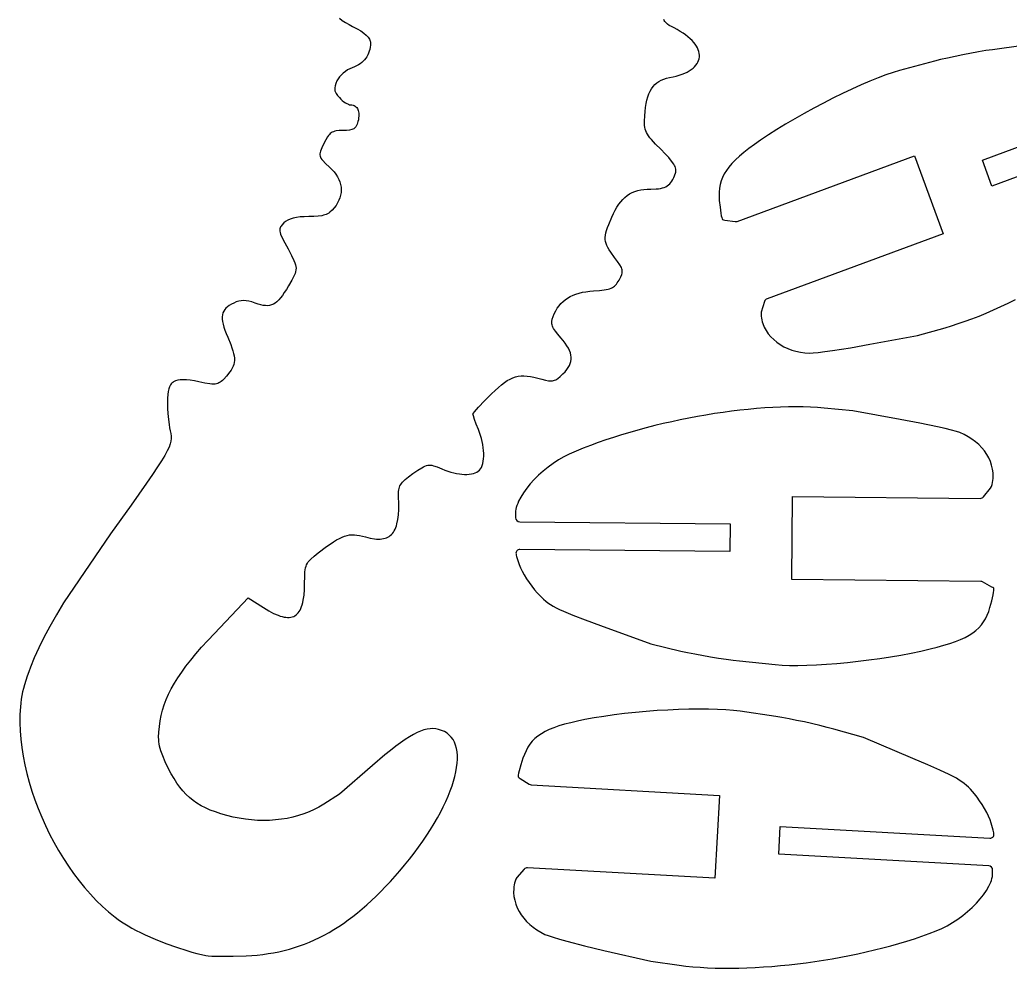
# Model space of a CAD drawing. Header units: millimetres. Extents: x 379 to 541, y 178 to 382.
# Drawn here: x 379.2 to 450.8, y 180.7 to 249.3 of the extents above; entities that cross this region are included whole.
import ezdxf

# ---------------------------------------------------------------- set-up
doc = ezdxf.new("R2010")
doc.units = ezdxf.units.MM

msp = doc.modelspace()

# ---------------------------------------------------------------- linework, layer by layer
at = {"flags": 128}
for points in [[(402.318578, 249.36875), (402.530632, 249.21729), (402.765531, 249.065), (403.017282, 248.916392), (403.279892, 248.775977), (403.5969, 248.607749), (403.865805, 248.448214), (404.088406, 248.295708), (404.266501, 248.148561), (404.401888, 248.005108), (404.454129, 247.934245), (404.496367, 247.86368), (404.528828, 247.793204), (404.551735, 247.72261), (404.565315, 247.651689), (404.569792, 247.580232), (404.56444, 247.420539), (404.548442, 247.266706), (404.521879, 247.118847), (404.484836, 246.977076), (404.437396, 246.841506), (404.379641, 246.712249), (404.311657, 246.589419), (404.233525, 246.473129), (404.145329, 246.363493), (404.047153, 246.260623), (403.939079, 246.164633), (403.821192, 246.075636), (403.693574, 245.993745), (403.55631, 245.919073), (403.409481, 245.851735), (403.253172, 245.791841), (403.086474, 245.722152), (402.918835, 245.630529), (402.754793, 245.520882), (402.598882, 245.397117), (402.455639, 245.263143), (402.329599, 245.122867), (402.225299, 244.980199), (402.147274, 244.839045), (402.064693, 244.64393), (402.00984, 244.475717), (401.983729, 244.327316), (401.98177, 244.258331), (401.987377, 244.19164), (402.000677, 244.126358), (402.021798, 244.0616), (402.088009, 243.930107), (402.187024, 243.790072), (402.319861, 243.634408), (402.423199, 243.527894), (402.53303, 243.428525), (402.645989, 243.338477), (402.758712, 243.259925), (402.867837, 243.195043), (402.969998, 243.146006), (403.061832, 243.114989), (403.139976, 243.104167), (403.230564, 243.098671), (403.314076, 243.082392), (403.390374, 243.055645), (403.459321, 243.018746), (403.520781, 242.972007), (403.574618, 242.915745), (403.620694, 242.850272), (403.658873, 242.775905), (403.689019, 242.692958), (403.710994, 242.601745), (403.724662, 242.502581), (403.729887, 242.39578), (403.726532, 242.281658), (403.714459, 242.160528), (403.693534, 242.032705), (403.663618, 241.898504), (403.609795, 241.718173), (403.544386, 241.573338), (403.505481, 241.513129), (403.461454, 241.46047), (403.41156, 241.41492), (403.355059, 241.376038), (403.291208, 241.343383), (403.219265, 241.316513), (403.048131, 241.278366), (402.835721, 241.258066), (402.576095, 241.252083), (402.303804, 241.245008), (402.079259, 241.219501), (401.981942, 241.197829), (401.893023, 241.169139), (401.811323, 241.132631), (401.73566, 241.0875), (401.664857, 241.032943), (401.597732, 240.968159), (401.533108, 240.892344), (401.469803, 240.804695), (401.342436, 240.590684), (401.206193, 240.319704), (401.061085, 240.010437), (400.962362, 239.768602), (400.931863, 239.666727), (400.914724, 239.574219), (400.911531, 239.488579), (400.922872, 239.40731), (400.949335, 239.327914), (400.991507, 239.247895), (401.049977, 239.164754), (401.125331, 239.075995), (401.329045, 238.871633), (401.607349, 238.614827), (401.782984, 238.443023), (401.938285, 238.267303), (402.073197, 238.088136), (402.187667, 237.905992), (402.281639, 237.72134), (402.35506, 237.53465), (402.407877, 237.346392), (402.440035, 237.157035), (402.45148, 236.96705), (402.442158, 236.776905), (402.412016, 236.587071), (402.360998, 236.398018), (402.289052, 236.210214), (402.196124, 236.02413), (402.082158, 235.840235), (401.947102, 235.658999), (401.794535, 235.486697), (401.638361, 235.347571), (401.555996, 235.289454), (401.469217, 235.238436), (401.376856, 235.194119), (401.277741, 235.156107), (401.170702, 235.123999), (401.054569, 235.097399), (400.790339, 235.059129), (400.475688, 235.038111), (400.101254, 235.031161), (399.773695, 235.023534), (399.477644, 235.00211), (399.212005, 234.966609), (398.975677, 234.916746), (398.767563, 234.85224), (398.586563, 234.772807), (398.431579, 234.678165), (398.301513, 234.568031), (398.159405, 234.417168), (398.105202, 234.347947), (398.06274, 234.279753), (398.032401, 234.210253), (398.014565, 234.137111), (398.009614, 234.057993), (398.017929, 233.970564), (398.03989, 233.872491), (398.075879, 233.761437), (398.191465, 233.491052), (398.367734, 233.140734), (398.607734, 232.691805), (398.859194, 232.22188), (399.039252, 231.853539), (399.102637, 231.697714), (399.148331, 231.555587), (399.176386, 231.423259), (399.186855, 231.296829), (399.179792, 231.1724), (399.155248, 231.046072), (399.113278, 230.913944), (399.053933, 230.772118), (398.883334, 230.443775), (398.643873, 230.029847), (398.487975, 229.769641), (398.341228, 229.538117), (398.201813, 229.334336), (398.067915, 229.157359), (397.937715, 229.006247), (397.809398, 228.880062), (397.681145, 228.777864), (397.55114, 228.698714), (397.417567, 228.641674), (397.278606, 228.605806), (397.132443, 228.590169), (396.977259, 228.593825), (396.811238, 228.615836), (396.632563, 228.655263), (396.439416, 228.711166), (396.229981, 228.782607), (395.994285, 228.861421), (395.781642, 228.917745), (395.586535, 228.95158), (395.403445, 228.962931), (395.226854, 228.9518), (395.051245, 228.918191), (394.871099, 228.862107), (394.680899, 228.783553), (394.51206, 228.700175), (394.362962, 228.612252), (394.233421, 228.518736), (394.123252, 228.41858), (394.032269, 228.310738), (393.960287, 228.194162), (393.907121, 228.067806), (393.872587, 227.930621), (393.856498, 227.781562), (393.858669, 227.61958), (393.878916, 227.443629), (393.917052, 227.252663), (393.972894, 227.045633), (394.046256, 226.821492), (394.136952, 226.579194), (394.244797, 226.317692), (394.465897, 225.778774), (394.552053, 225.544989), (394.621844, 225.331759), (394.675191, 225.136666), (394.712019, 224.957289), (394.732249, 224.79121), (394.735805, 224.636008), (394.722609, 224.489263), (394.692584, 224.348557), (394.645653, 224.211468), (394.581739, 224.075579), (394.500763, 223.938468), (394.40265, 223.797717), (394.154699, 223.495614), (393.956013, 223.276953), (393.86786, 223.188983), (393.78377, 223.114557), (393.701193, 223.053154), (393.61758, 223.004251), (393.530382, 222.967327), (393.43705, 222.941859), (393.335035, 222.927326), (393.221787, 222.923206), (393.094758, 222.928976), (392.951399, 222.944115), (392.605492, 223.000411), (392.163676, 223.087918), (391.835274, 223.150638), (391.538184, 223.197062), (391.27102, 223.226307), (391.032394, 223.23749), (390.820917, 223.229728), (390.635203, 223.20214), (390.473863, 223.153842), (390.335509, 223.083951), (390.274519, 223.040633), (390.218755, 222.991586), (390.168044, 222.936699), (390.122212, 222.875863), (390.044492, 222.7359), (389.984208, 222.570814), (389.939972, 222.379723), (389.910397, 222.161743), (389.894094, 221.915993), (389.889676, 221.64159), (389.906903, 221.116868), (389.95066, 220.545161), (390.014332, 219.995524), (390.051568, 219.750563), (390.091302, 219.537016), (390.128963, 219.346125), (390.154106, 219.16774), (390.160644, 218.991356), (390.142495, 218.806468), (390.093573, 218.60257), (390.007795, 218.369158), (389.879076, 218.095725), (389.701332, 217.771768), (389.468479, 217.386781), (389.174433, 216.930258), (388.813109, 216.391695), (388.378423, 215.760587), (387.264628, 214.178711), (385.784375, 212.100591), (382.386137, 207.121634), (381.858483, 206.23446), (381.384611, 205.397606), (380.962371, 204.606567), (380.589611, 203.856835), (380.264181, 203.143905), (379.983928, 202.46327), (379.860072, 202.133654), (379.746703, 201.810422), (379.643553, 201.493011), (379.550353, 201.180856), (379.483063, 200.928387), (379.42359, 200.670732), (379.371839, 200.408109), (379.327715, 200.14074), (379.291125, 199.868846), (379.261971, 199.592646), (379.225598, 199.028214), (379.217838, 198.449206), (379.23793, 197.857389), (379.285116, 197.254524), (379.358637, 196.642377), (379.457734, 196.022712), (379.581647, 195.397291), (379.729618, 194.767881), (379.900888, 194.136243), (380.094697, 193.504143), (380.310287, 192.873344), (380.546898, 192.245611), (380.803771, 191.622707), (381.080148, 191.006396), (381.375268, 190.398443), (381.688374, 189.800611), (382.018706, 189.214664), (382.365505, 188.642367), (382.728012, 188.085483), (383.105467, 187.545776), (383.497112, 187.025011), (383.902188, 186.524951), (384.319936, 186.04736), (384.749596, 185.594003), (385.190409, 185.166643), (385.641617, 184.767044), (386.10246, 184.39697), (386.336258, 184.223557), (386.57218, 184.058186), (386.810131, 183.901079), (387.050016, 183.752455), (387.323415, 183.595181), (387.621923, 183.435506), (387.942372, 183.274632), (388.281596, 183.113764), (389.003693, 182.796851), (389.762872, 182.494387), (390.533789, 182.215993), (391.291101, 181.97129), (391.656736, 181.864579), (392.009467, 181.769898), (392.346124, 181.688451), (392.663542, 181.621439), (392.842316, 181.597787), (393.09783, 181.579735), (393.791328, 181.560863), (394.648537, 181.565687), (395.573958, 181.595074)], [(395.573958, 181.595074), (395.983936, 181.618857), (396.388173, 181.652949), (396.786908, 181.697485), (397.180379, 181.752603), (397.568825, 181.818438), (397.952485, 181.895127), (398.331598, 181.982807), (398.706402, 182.081614), (399.077136, 182.191685), (399.444039, 182.313156), (399.807349, 182.446163), (400.167305, 182.590844), (400.524146, 182.747334), (400.878111, 182.915771), (401.229437, 183.09629), (401.578365, 183.289028), (401.925132, 183.494123), (402.269978, 183.711709), (402.613141, 183.941924), (402.954859, 184.184904), (403.295373, 184.440786), (403.634919, 184.709707), (403.973737, 184.991802), (404.312066, 185.287208), (404.650144, 185.596062), (404.98821, 185.9185), (405.326503, 186.254659), (405.665261, 186.604675), (406.004724, 186.968685), (406.345129, 187.346826), (406.686716, 187.739233), (407.029724, 188.146043), (407.385434, 188.583596), (407.724829, 189.019479), (408.047739, 189.453015), (408.353995, 189.883528), (408.643429, 190.310342), (408.915871, 190.732779), (409.171153, 191.150165), (409.409106, 191.561823), (409.62956, 191.967076), (409.832348, 192.365248), (410.017299, 192.755662), (410.184245, 193.137643), (410.333018, 193.510515), (410.463447, 193.8736), (410.575365, 194.226222), (410.668603, 194.567706), (410.742991, 194.897374), (410.79836, 195.214551), (410.834542, 195.518561), (410.851368, 195.808726), (410.848668, 196.084371), (410.826275, 196.344819), (410.784018, 196.589394), (410.72173, 196.81742), (410.639241, 197.02822), (410.536382, 197.221119), (410.412984, 197.395439), (410.268879, 197.550504), (410.103897, 197.685639), (409.91787, 197.800166), (409.710629, 197.89341), (409.482004, 197.964694), (409.285078, 198.003047), (409.083596, 198.019376), (408.875636, 198.012623), (408.659275, 197.981735), (408.43259, 197.925655), (408.193658, 197.843329), (407.940557, 197.733701), (407.671365, 197.595716), (407.384157, 197.428318), (407.077013, 197.230453), (406.748008, 197.001065), (406.39522, 196.739099), (406.016727, 196.443499), (405.610606, 196.11321), (404.707788, 195.344345), (402.336767, 193.277053), (401.184952, 192.546594), (400.846819, 192.346263), (400.493613, 192.164187), (400.126552, 192.000536), (399.746853, 191.855482), (399.355734, 191.729195), (398.954413, 191.621847), (398.544106, 191.533609), (398.126032, 191.464652), (397.701408, 191.415148), (397.271451, 191.385266), (396.83738, 191.37518), (396.400412, 191.385059), (395.961763, 191.415076), (395.522653, 191.4654), (395.084298, 191.536204), (394.647917, 191.627658), (394.188477, 191.742099), (393.760445, 191.863613), (393.361881, 191.99365), (392.990844, 192.133664), (392.645395, 192.285105), (392.323592, 192.449425), (392.023495, 192.628076), (391.743164, 192.82251), (391.480658, 193.034177), (391.234038, 193.264531), (391.001362, 193.515021), (390.78069, 193.787101), (390.570081, 194.082221), (390.367596, 194.401833), (390.171294, 194.74739), (389.979234, 195.120342), (389.738282, 195.622328), (389.551809, 196.046765), (389.4151, 196.41528), (389.363934, 196.585325), (389.32344, 196.7495), (389.293029, 196.910509), (389.272112, 197.071054), (389.2601, 197.233839), (389.256402, 197.401568), (389.271592, 197.762669), (389.312969, 198.175986), (389.370261, 198.575742), (389.447281, 198.96858), (389.545253, 199.356575), (389.665399, 199.741801), (389.808944, 200.126331), (389.977112, 200.51224), (390.171127, 200.901603), (390.392211, 201.296493), (390.64159, 201.698985), (390.920486, 202.111152), (391.230124, 202.535069), (391.571727, 202.97281), (391.946519, 203.426449), (392.355724, 203.898061), (392.800566, 204.389719), (393.282268, 204.903498), (395.722348, 207.465405), (396.833521, 206.763952), (397.213865, 206.53642), (397.56576, 206.352427), (397.889744, 206.212291), (398.041439, 206.15877), (398.186358, 206.116334), (398.32457, 206.085022), (398.456142, 206.064875), (398.581141, 206.055933), (398.699634, 206.058235), (398.81169, 206.071821), (398.917375, 206.096733), (399.016758, 206.133009), (399.109905, 206.180689), (399.196884, 206.239814), (399.277763, 206.310424), (399.352608, 206.392558), (399.421488, 206.486257), (399.48447, 206.59156), (399.541621, 206.708508), (399.59301, 206.837141), (399.638702, 206.977499), (399.678766, 207.129621), (399.71327, 207.293547), (399.765864, 207.656974), (399.797025, 208.0681), (399.807292, 208.527244), (399.811707, 208.981037), (399.831266, 209.341645), (399.849684, 209.493585), (399.875439, 209.630124), (399.909715, 209.753894), (399.953696, 209.867527), (400.008566, 209.973654), (400.075508, 210.074907), (400.155706, 210.173918), (400.250344, 210.273319), (400.487675, 210.483815), (400.796971, 210.727451), (401.39681, 211.177038), (401.657917, 211.362229), (401.897289, 211.522412), (402.118032, 211.658632), (402.323252, 211.771933), (402.516053, 211.863362), (402.699542, 211.933963), (402.876823, 211.984781), (403.051002, 212.016862), (403.225185, 212.031251), (403.402477, 212.028993), (403.585983, 212.011133), (403.77881, 211.978717), (403.984062, 211.932789), (404.204844, 211.874394), (404.544166, 211.790687), (404.854867, 211.738297), (404.999707, 211.724116), (405.137659, 211.718088), (405.268812, 211.720321), (405.393255, 211.730923), (405.511076, 211.750002), (405.622366, 211.777667), (405.727213, 211.814025), (405.825707, 211.859184), (405.917935, 211.913252), (406.003988, 211.976337), (406.083954, 212.048547), (406.157923, 212.129991), (406.225983, 212.220775), (406.288223, 212.321009), (406.344734, 212.4308), (406.395602, 212.550255), (406.440919, 212.679484), (406.480772, 212.818594), (406.544445, 213.126889), (406.587334, 213.476004), (406.610151, 213.866803), (406.613609, 214.30015), (406.598419, 214.77691), (406.593729, 215.047147), (406.59996, 215.166328), (406.613105, 215.276814), (406.634062, 215.380052), (406.663731, 215.477491), (406.703008, 215.570579), (406.752792, 215.660764), (406.813981, 215.749493), (406.887473, 215.838215), (406.974167, 215.928377), (407.074959, 216.021428), (407.322434, 216.221985), (407.637084, 216.451472), (407.991434, 216.698852), (408.272852, 216.880277), (408.39341, 216.947457), (408.504376, 216.99959), (408.608627, 217.037157), (408.709043, 217.060637), (408.808506, 217.070511), (408.909894, 217.06726), (409.016086, 217.051365), (409.129964, 217.023306), (409.392292, 216.932618), (409.719917, 216.799041), (409.942071, 216.711104), (410.161374, 216.63391), (410.376974, 216.56749), (410.588016, 216.511876), (410.793647, 216.467099), (410.993014, 216.43319), (411.185262, 216.410181), (411.36954, 216.398103), (411.544993, 216.396988), (411.710767, 216.406865), (411.86601, 216.427768), (412.009867, 216.459727), (412.141486, 216.502773), (412.260012, 216.556938), (412.364593, 216.622253), (412.454375, 216.69875), (412.530468, 216.791041), (412.59554, 216.90354), (412.649638, 217.034548), (412.692805, 217.182362), (412.72509, 217.345281), (412.746536, 217.521604), (412.757191, 217.709629), (412.757099, 217.907655), (412.746307, 218.113981), (412.724861, 218.326905), (412.692805, 218.544725), (412.650187, 218.765741), (412.597052, 218.988251), (412.533445, 219.210554), (412.459412, 219.430948), (412.375, 219.647732), (412.220901, 220.029539), (412.094707, 220.366951), (412.009441, 220.623394), (411.978125, 220.762298), (412.005632, 220.821897), (412.08447, 220.928751), (412.374022, 221.260205), (412.80256, 221.708632), (413.32586, 222.226004), (413.582704, 222.468936), (413.821852, 222.684235), (414.046257, 222.87275), (414.258869, 223.035329), (414.462638, 223.17282), (414.660517, 223.286073), (414.855455, 223.375934), (415.050405, 223.443254), (415.248316, 223.488879), (415.45214, 223.513659), (415.664828, 223.518441), (415.88933, 223.504075), (416.128599, 223.471408), (416.385584, 223.421289), (416.663237, 223.354567), (416.964508, 223.272089), (417.227128, 223.202778), (417.447349, 223.161535), (417.544941, 223.152296), (417.63599, 223.1511), (417.721849, 223.158292), (417.803869, 223.174214), (417.883403, 223.199207), (417.961803, 223.233614), (418.040421, 223.277778), (418.12061, 223.332042), (418.291109, 223.472237), (418.484116, 223.656938), (418.632177, 223.813451), (418.75942, 223.966684), (418.865791, 224.117527), (418.951235, 224.266874), (419.015698, 224.415615), (419.059125, 224.564643), (419.081462, 224.714849), (419.082653, 224.867127), (419.062645, 225.022367), (419.021383, 225.181462), (418.958811, 225.345303), (418.874877, 225.514784), (418.769524, 225.690794), (418.642699, 225.874228), (418.494347, 226.065975), (418.324413, 226.26693), (418.105149, 226.525099), (417.934556, 226.747895), (417.80967, 226.943455), (417.763442, 227.033564), (417.72753, 227.119915), (417.701563, 227.203525), (417.685172, 227.285412), (417.677986, 227.366592), (417.679635, 227.448083), (417.707957, 227.616063), (417.767174, 227.797491), (417.858628, 228.013132), (417.961249, 228.214858), (418.07527, 228.402814), (418.200924, 228.57715), (418.338442, 228.738012), (418.488056, 228.885549), (418.650001, 229.019907), (418.824508, 229.141235), (419.011809, 229.24968), (419.212137, 229.34539), (419.425724, 229.428512), (419.652804, 229.499194), (419.893608, 229.557584), (420.148369, 229.603829), (420.41732, 229.638078), (420.700692, 229.660477), (421.123842, 229.689693), (421.46649, 229.72776), (421.74126, 229.780053), (421.857136, 229.813215), (421.960778, 229.851948), (422.053763, 229.896925), (422.137669, 229.948818), (422.214076, 230.008299), (422.28456, 230.076039), (422.3507, 230.152711), (422.414074, 230.238987), (422.538838, 230.443035), (422.657445, 230.665388), (422.736729, 230.851817), (422.760678, 230.936376), (422.773659, 231.017734), (422.775292, 231.097816), (422.765199, 231.178549), (422.743, 231.26186), (422.708316, 231.349675), (422.599976, 231.546522), (422.437146, 231.784502), (422.216792, 232.079027), (421.936911, 232.460357), (421.825649, 232.628506), (421.733205, 232.785858), (421.659354, 232.93557), (421.603871, 233.080801), (421.56653, 233.22471), (421.547106, 233.370456), (421.545373, 233.521197), (421.561105, 233.680093), (421.594079, 233.850301), (421.644067, 234.03498), (421.710846, 234.23729), (421.794188, 234.460389), (422.009665, 234.981588), (422.129941, 235.247198), (422.254473, 235.492015), (422.38396, 235.716544), (422.519104, 235.921288), (422.660603, 236.106754), (422.809159, 236.273444), (422.965472, 236.421864), (423.130242, 236.552519), (423.304169, 236.665913), (423.487954, 236.76255), (423.682297, 236.842936), (423.887898, 236.907575), (424.105458, 236.956971), (424.335676, 236.991629), (424.579254, 237.012054), (424.836891, 237.01875), (425.216037, 237.030456), (425.382092, 237.046109), (425.533873, 237.069202), (425.672432, 237.100417), (425.798822, 237.140434), (425.914096, 237.189932), (426.019307, 237.249593), (426.115508, 237.320097), (426.203752, 237.402125), (426.285092, 237.496356), (426.36058, 237.603472), (426.431271, 237.724153), (426.498215, 237.859079), (426.625081, 238.174389), (426.644879, 238.2441), (426.654826, 238.316211), (426.654573, 238.391287), (426.643772, 238.469895), (426.622074, 238.552597), (426.589132, 238.63996), (426.544596, 238.732549), (426.488119, 238.830927), (426.337948, 239.047313), (426.135831, 239.293638), (425.878981, 239.574421), (425.564613, 239.894181), (425.183142, 240.278277), (424.890114, 240.594914), (424.773444, 240.73477), (424.674899, 240.865965), (424.593149, 240.991232), (424.526865, 241.113305), (424.474719, 241.234919), (424.435382, 241.358808), (424.407525, 241.487707), (424.38982, 241.62435), (424.380937, 241.77147), (424.379547, 241.931803), (424.393933, 242.303043), (424.417539, 242.623737), (424.451116, 242.921931), (424.495061, 243.198237), (424.54977, 243.453267), (424.615639, 243.687633), (424.693064, 243.901947), (424.782443, 244.096822), (424.884171, 244.27287), (424.998645, 244.430702), (425.126261, 244.570931), (425.267416, 244.694169), (425.422506, 244.801028), (425.591927, 244.89212), (425.776075, 244.968058), (425.975348, 245.029453), (426.190141, 245.076917), (426.439591, 245.127578), (426.673884, 245.18539), (426.89299, 245.250037), (427.096882, 245.321199), (427.285529, 245.39856), (427.458905, 245.481802), (427.61698, 245.570607), (427.759727, 245.664657), (427.887115, 245.763635), (427.999117, 245.867223), (428.095705, 245.975102), (428.176849, 246.086956), (428.242522, 246.202467), (428.292694, 246.321316), (428.327338, 246.443187), (428.346424, 246.567761), (428.349925, 246.694721), (428.337811, 246.823748), (428.310054, 246.954526), (428.266625, 247.086737), (428.207497, 247.220062), (428.13264, 247.354184), (428.042026, 247.488785), (427.935626, 247.623548), (427.813412, 247.758154), (427.675356, 247.892287), (427.521429, 248.025628), (427.351601, 248.157859), (427.165846, 248.288664), (426.964133, 248.417723), (426.746436, 248.54472), (426.512724, 248.669336), (426.329508, 248.764134), (426.169163, 248.855233), (426.030163, 248.951378), (425.910983, 249.061316), (425.85835, 249.12419), (425.8101, 249.193793), (425.766043, 249.271216)], [(436.314551, 225.169397), (436.570792, 225.18069), (436.945588, 225.216605), (437.421029, 225.274543), (437.979204, 225.351903), (439.272124, 225.554482), (440.681073, 225.803535), (444.121564, 226.446817), (446.106718, 226.999503), (446.57822, 227.137379), (447.060708, 227.29133), (447.553279, 227.460812), (448.055028, 227.645278), (448.565053, 227.844185), (449.08245, 228.056988), (449.606314, 228.283141), (450.135746, 228.5221), (450.669839, 228.77332), (451.207689, 229.036257)]]:
    msp.add_lwpolyline(points, dxfattribs=at)
for points in [[(451.764649, 247.395039), (449.54492, 247.096853), (449.058506, 247.025976), (448.526401, 246.938634), (447.394104, 246.728271), (446.828403, 246.612108), (446.285998, 246.493194), (445.784134, 246.374961), (445.340058, 246.260837), (442.82556, 245.58317), (442.355879, 245.446115), (441.835731, 245.270749), (441.271382, 245.060208), (440.669101, 244.81763), (440.035154, 244.546147), (439.37581, 244.248899), (438.697335, 243.929018), (438.005997, 243.589642), (437.308063, 243.233907), (436.609801, 242.864947), (435.917478, 242.4859), (435.23736, 242.0999), (434.575717, 241.710084), (433.938815, 241.319587), (433.332921, 240.931547), (432.764304, 240.549096), (432.324536, 240.238954), (431.925095, 239.943468), (431.564585, 239.660604), (431.241612, 239.388325), (430.954779, 239.124599), (430.702693, 238.867391), (430.483957, 238.614667), (430.297177, 238.364392), (430.140959, 238.114533), (430.013904, 237.863055), (429.914619, 237.607922), (429.84171, 237.347102), (429.79378, 237.078559), (429.769435, 236.80026), (429.767279, 236.510169), (429.785917, 236.206254), (429.83846, 235.702745), (429.898441, 235.26866), (429.930234, 235.093904), (429.962702, 234.956006), (429.995454, 234.861465), (430.011812, 234.832486), (430.028093, 234.816785), (430.097393, 234.790776), (430.176752, 234.775444), (430.937571, 234.66619, 0.12492), (431.084345, 234.681795), (443.88808, 239.420648), (445.970701, 233.793687), (433.244121, 229.083391, 0.231468), (433.06223, 228.89255), (432.818363, 228.121881), (432.803519, 227.994436), (432.810553, 227.834913), (432.830037, 227.696134), (432.857265, 227.559462), (432.892042, 227.425044), (432.934174, 227.293029), (433.039734, 227.036791), (433.172395, 226.791925), (433.330607, 226.559611), (433.512824, 226.341025), (433.717496, 226.137346), (433.943076, 225.949752), (434.188013, 225.77942), (434.450762, 225.627529), (434.729771, 225.495256), (435.023495, 225.38378), (435.330383, 225.294278), (435.648887, 225.227928), (435.97746, 225.185908), (436.314551, 225.169397)], [(463.761943, 242.511081), (449.500681, 237.232775), (448.806474, 239.108429), (463.037883, 244.375685, 0.517458)], [(447.179269, 219.413827), (446.935773, 219.49443), (446.572719, 219.594196), (446.107769, 219.709184), (445.558588, 219.835454), (444.27818, 220.106078), (442.872802, 220.374547), (439.428533, 220.997288), (437.376627, 221.186969), (436.88692, 221.225847), (436.381228, 221.25361), (435.860587, 221.270445), (435.326038, 221.276542), (434.778617, 221.272087), (434.219364, 221.257267), (433.649316, 221.232271), (433.069509, 221.197287), (432.480985, 221.152502), (431.88478, 221.098105), (431.281933, 221.034283), (430.673481, 220.961223), (430.060462, 220.879114), (429.443915, 220.788143), (428.824879, 220.688499), (428.20439, 220.580368), (427.583486, 220.463939), (426.963208, 220.3394), (426.344591, 220.206937), (425.728675, 220.066739), (425.116497, 219.918996), (424.509096, 219.763891), (423.907509, 219.601616), (423.312775, 219.432357), (422.725932, 219.256302), (422.148018, 219.073639), (421.580072, 218.884555), (421.023129, 218.689238), (420.47823, 218.487877), (419.946414, 218.280659), (419.428716, 218.067771), (418.926176, 217.849402), (418.536128, 217.658621), (418.151024, 217.438639), (417.774064, 217.193172), (417.408449, 216.925937), (417.057377, 216.640646), (416.72405, 216.341017), (416.411668, 216.030765), (416.123431, 215.713604), (415.862538, 215.393251), (415.632192, 215.073419), (415.435591, 214.757826), (415.275936, 214.450185), (415.210963, 214.300508), (415.156427, 214.154213), (415.112727, 214.011763), (415.080264, 213.873624), (415.059437, 213.740259), (415.050647, 213.612134), (415.061078, 213.261951, 0.402833), (415.358176, 212.970897), (430.56424, 212.830519), (430.545777, 210.830605), (415.371544, 210.970688, 0.517458), (415.093236, 210.646213), (415.099376, 210.649964), (415.109716, 210.566381), (415.131836, 210.466638), (415.146807, 210.392952), (415.324293, 209.874845), (415.415008, 209.648594), (415.537049, 209.397205), (415.685071, 209.129061), (415.853728, 208.852548), (416.037673, 208.57605), (416.231559, 208.307954), (416.430041, 208.056644), (416.627772, 207.830504), (416.938317, 207.509036), (417.088135, 207.368418), (417.241183, 207.237676), (417.402613, 207.114158), (417.577575, 206.995209), (417.771219, 206.878179), (417.988697, 206.760412), (418.235158, 206.63926), (418.515755, 206.512067), (419.199954, 206.228954), (420.0825, 205.889852), (421.204599, 205.473542), (424.833188, 204.138443), (427.013787, 203.627462), (427.493595, 203.520662), (428.021963, 203.412997), (429.155024, 203.206788), (429.725042, 203.114106), (430.274268, 203.032282), (430.785362, 202.964244), (431.240988, 202.912924), (433.832071, 202.651737), (434.319784, 202.612739), (434.86829, 202.591592), (435.47062, 202.587595), (436.119798, 202.600045), (436.808853, 202.628244), (437.530809, 202.671488), (438.278697, 202.729078), (439.045541, 202.800312), (439.824369, 202.884489), (440.608209, 202.980908), (441.390086, 203.088868), (442.16303, 203.207667), (442.920066, 203.336605), (443.654221, 203.474981), (444.358523, 203.622093), (445.025998, 203.777241), (445.54733, 203.910648), (446.025758, 204.044705), (446.463313, 204.180815), (446.86202, 204.320386), (447.223908, 204.464819), (447.551004, 204.615523), (447.845337, 204.7739), (448.108932, 204.941357), (448.343818, 205.119296), (448.552024, 205.309124), (448.735576, 205.512247), (448.896501, 205.730067), (449.036829, 205.963992), (449.158585, 206.215425), (449.263799, 206.485771), (449.354497, 206.776436), (449.484512, 207.265698), (449.582879, 207.692724), (449.615335, 207.867359), (449.634047, 208.007787), (449.63707, 208.107794), (449.632092, 208.140697), (449.622461, 208.161163), (449.566947, 208.210123), (449.498235, 208.252684), (448.826053, 208.62545, 0.12492), (448.683329, 208.663079), (435.031352, 208.78911), (435.08674, 214.788854), (448.656451, 214.663583, 0.231468), (448.894334, 214.777232), (449.396411, 215.410731), (449.455621, 215.524559), (449.505797, 215.676148), (449.536958, 215.81278), (449.560132, 215.950198), (449.575449, 216.088194), (449.583036, 216.226561), (449.575537, 216.50359), (449.538665, 216.77963), (449.473448, 217.053031), (449.380912, 217.32214), (449.262088, 217.585307), (449.118, 217.840878), (448.949681, 218.087202), (448.758155, 218.322629), (448.544453, 218.545505), (448.309602, 218.75418), (448.05463, 218.947001), (447.780565, 219.122318), (447.488435, 219.278477), (447.179269, 219.413827)], [(417.176633, 183.148296), (417.416109, 183.056436), (417.774121, 182.939862), (418.233208, 182.803336), (418.77591, 182.651615), (420.042318, 182.321627), (421.433661, 181.98797), (424.845173, 181.205426), (426.886014, 180.920348), (427.373377, 180.858694), (427.877227, 180.8074), (428.396518, 180.766325), (428.930202, 180.735329), (429.477236, 180.714273), (430.036573, 180.70302), (430.607166, 180.701428), (431.187973, 180.70936), (431.777945, 180.726674), (432.376036, 180.753234), (432.981203, 180.788898), (433.592398, 180.833529), (434.208577, 180.886987), (434.828692, 180.949132), (435.4517, 181.019826), (436.076553, 181.098929), (436.702207, 181.186302), (437.327614, 181.281805), (437.95173, 181.385301), (438.57351, 181.496649), (439.191907, 181.615709), (439.805876, 181.742344), (440.414369, 181.876414), (441.016344, 182.017778), (441.610753, 182.1663), (442.19655, 182.321838), (442.77269, 182.484254), (443.338127, 182.653409), (443.891816, 182.829163), (444.43271, 183.011377), (444.959765, 183.199913), (445.471934, 183.39463), (445.870447, 183.567031), (446.265382, 183.76883), (446.65337, 183.996467), (447.031039, 184.246377), (447.395022, 184.515), (447.741948, 184.798773), (448.068446, 185.094134), (448.371148, 185.397521), (448.646683, 185.70537), (448.891681, 186.014122), (449.102773, 186.320212), (449.276588, 186.62008), (449.348465, 186.766568), (449.409758, 186.910163), (449.460048, 187.050422), (449.498912, 187.186898), (449.52593, 187.319148), (449.54068, 187.446725), (449.546576, 187.797013, 0.402833), (449.263362, 188.101594), (434.080353, 188.950313), (434.191977, 190.947195), (449.343204, 190.100253, 0.517458), (449.636328, 190.411408), (449.630019, 190.407948), (449.623586, 190.491922), (449.606137, 190.592587), (449.594615, 190.66689), (449.441462, 191.192704), (449.361388, 191.422936), (449.251192, 191.679739), (449.115824, 191.954488), (448.960234, 192.238559), (448.789372, 192.523327), (448.608187, 192.800166), (448.42163, 193.060451), (448.23465, 193.295558), (447.939421, 193.631147), (447.796317, 193.778591), (447.649528, 193.916322), (447.494028, 194.047228), (447.324798, 194.1742), (447.136817, 194.300126), (446.925063, 194.427897), (446.684514, 194.560401), (446.410148, 194.70053), (445.739883, 195.015214), (444.874095, 195.395068), (443.772612, 195.863208), (440.210169, 197.365923), (438.055747, 197.977949), (437.581436, 198.106989), (437.058659, 198.239156), (435.936435, 198.497933), (435.371355, 198.617073), (434.826538, 198.724399), (434.319169, 198.816176), (433.866429, 198.888669), (431.29033, 199.270298), (430.804964, 199.331978), (430.258038, 199.378658), (429.656548, 199.410716), (429.007496, 199.428525), (428.317875, 199.432462), (427.594688, 199.422903), (426.844929, 199.400222), (426.075599, 199.364795), (425.293695, 199.316997), (424.506214, 199.257204), (423.720155, 199.185792), (422.942515, 199.103135), (422.180294, 199.009609), (421.440489, 198.90559), (420.730098, 198.791454), (420.056119, 198.667574), (419.529138, 198.558601), (419.044983, 198.446982), (418.601562, 198.331406), (418.196784, 198.210564), (417.82856, 198.083149), (417.494797, 197.947849), (417.193405, 197.803358), (416.922294, 197.648365), (416.679372, 197.481563), (416.462548, 197.301642), (416.269731, 197.107292), (416.098832, 196.897206), (415.947757, 196.670073), (415.814418, 196.424587), (415.696723, 196.159436), (415.59258, 195.873313), (415.43991, 195.39064), (415.321753, 194.968661), (415.281196, 194.795728), (415.255961, 194.656324), (415.248282, 194.556567), (415.251722, 194.523468), (415.260388, 194.502575), (415.313561, 194.451081), (415.380216, 194.405365), (416.034299, 194.001685, 0.12492), (416.175115, 193.957447), (429.806393, 193.195469), (429.47152, 187.204821), (415.922383, 187.962208, 0.231468), (415.679464, 187.859766), (415.148415, 187.250348), (415.083965, 187.139403), (415.026781, 186.990316), (414.989288, 186.855284), (414.959736, 186.719096), (414.938007, 186.581963), (414.92398, 186.444099), (414.918564, 186.167022), (414.942534, 185.889564), (414.994942, 185.613421), (415.074839, 185.340293), (415.181273, 185.071876), (415.313296, 184.809869), (415.469956, 184.555969), (415.650304, 184.311874), (415.853389, 184.079283), (416.078263, 183.859892), (416.323974, 183.655401), (416.589573, 183.467505), (416.87411, 183.297904), (417.176633, 183.148296)]]:
    msp.add_lwpolyline(points, format="xyb", dxfattribs=at)

doc.saveas('drawing.dxf')
